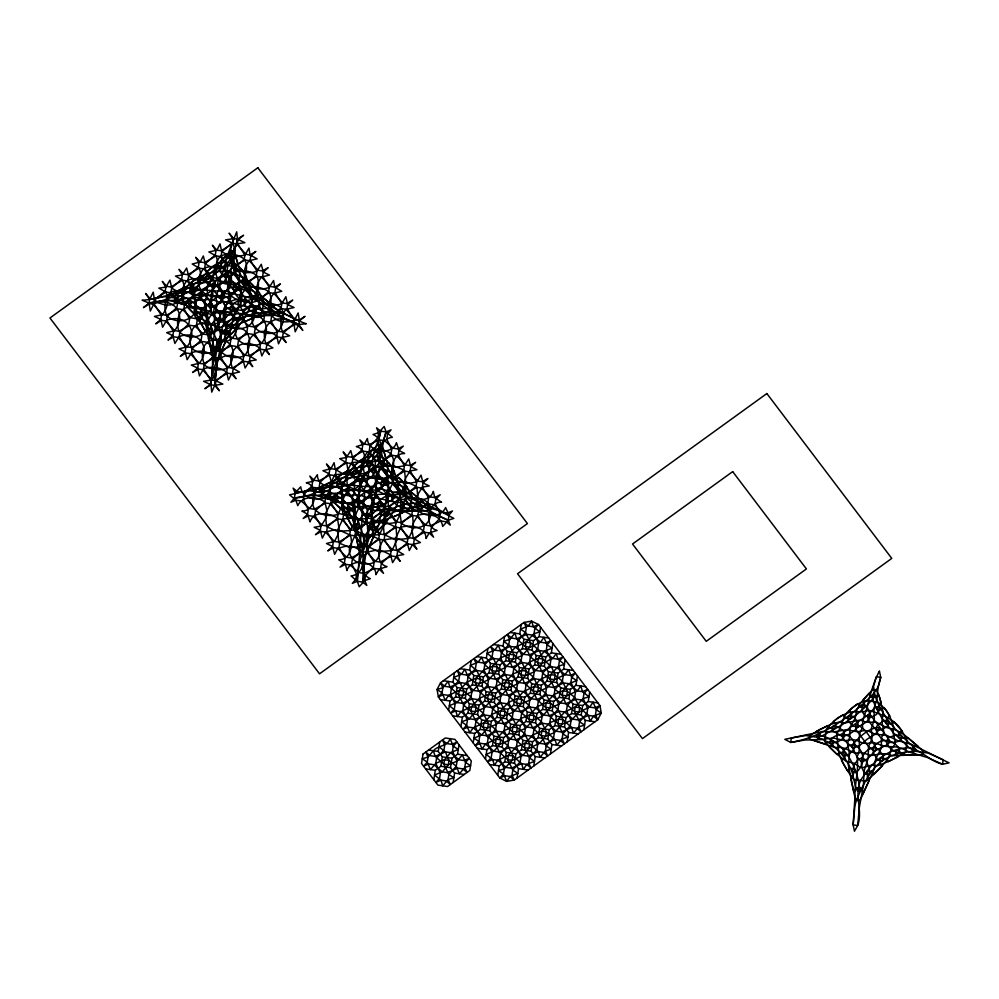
<?xml version="1.0" encoding="UTF-8"?>
<svg xmlns="http://www.w3.org/2000/svg" width="999" height="999" viewBox="0 0 999 999"><rect width="100%" height="100%" fill="white"/><g stroke="black" fill="none" stroke-linecap="round" stroke-linejoin="round"><path stroke-width="1.5" d="M211.376 380.057L212.525 365.759L212.637 344.343L215.135 330.032L214.248 316.446L217.108 304.932L216.084 297.677L216.671 293.906L219.817 287.55L220.28 277.597L224.738 268.394L225.861 259.328L236.701 231.843L237.45 239.136L235.015 248.838L233.941 260.489L230.894 269.28L231.431 279.196L228.371 288.786L229.37 295.716L228.783 299.5L225.662 306.156L225.387 318.044L221.303 330.906L220.704 345.504L216.708 366.358L214.685 385.352L211.751 392.12L211.001 384.815L212.138 370.529M231.268 256.681L231.731 253.696L236.701 243.918L244.892 242.657L237.45 239.136L233.766 238.611L229.096 233.154L233.067 239.111L232.505 242.72L221.766 251.76L221.154 255.744L227.672 266.82L226.973 271.278L218.294 279.82L217.57 284.503L222.69 294.767L221.928 299.725L214.236 308.017L213.461 312.962L218.294 323.052L217.52 328.009L209.49 336.388L208.766 341.071L214.46 351.673L213.761 356.131L204.158 364.897L203.534 368.881L211.039 380.544L210.489 384.14L204.87 388.723L211.001 384.815L214.685 385.352L219.355 390.796L215.384 384.84L215.946 381.243L226.673 372.202L227.297 368.219L220.779 357.13L221.466 352.684L230.145 344.143L230.881 339.448L225.762 329.183L226.523 324.238L234.216 315.934L234.977 310.989L230.157 300.899L230.931 295.954L238.961 287.575L239.685 282.879L233.991 272.277L234.678 267.832L244.293 259.053L244.917 255.082L237.4 243.419L237.962 239.822L243.581 235.24L237.45 239.136C235.152 256.606 218.406 265.746 206.318 276.498C188.411 287.65 170.854 301.486 149.038 303.047L143.419 307.63L149.55 303.721L153.247 304.245L162.462 314.673L166.546 315.259L177.934 308.841L182.505 309.49L191.221 317.919L196.016 318.606L206.568 313.561L211.638 314.285L220.117 321.74L225.187 322.465L235.552 317.707L240.622 318.444L249.176 326.223L253.983 326.91L264.885 321.303L269.443 321.953L278.396 331.293L282.467 331.868L294.468 324.488L298.152 325.025L302.822 330.469L298.851 324.513C284.378 317.457 268.606 313.936 254.121 307.192C242.108 307.517 231.88 300.599 219.83 302.622C214.373 299.45 208.179 298.639 202.085 300.399C196.828 300.1 191.895 297.402 186.576 298.326C174.338 301.611 161.363 299.638 149.038 303.047L142.108 300.212C159.141 299.625 174.862 291.071 191.908 292.12C202.909 287.525 214.298 292.407 225.624 290.784C236.738 296.016 249.25 295.442 259.64 302.872C276.311 306.755 290.01 318.456 306.343 323.751L298.851 324.513L283.654 317.982L272.028 309.528L268.893 308.379L256.044 308.878L243.207 313.661L228.846 324.887L222.09 333.416L216.82 343.369L214.897 350.824L216.708 366.358L214.685 385.352L222.877 384.078L215.434 380.569C208.217 360.851 226.286 348.002 243.119 360.189L245.13 367.994L249.425 361.101L256.256 359.94L249.213 355.794C242.12 336.626 260.851 324.051 276.76 336.001L278.521 343.856L281.581 337.575L289.648 335.814L282.467 331.868C279.495 323.601 280.694 316.283 285.989 309.29L294.056 307.53L287.625 304.57L285.851 296.715L281.78 303.733C262.999 310.764 248.813 293.356 261.463 277.085L269.468 275.087L263.286 272.078L261.276 264.273L256.98 271.166C246.066 275.399 230.419 270.429 231.268 256.681L221.766 251.76L220.005 243.906L216.945 250.187L208.878 251.948L216.059 255.894C223.214 275.037 204.558 287.737 188.636 275.836L186.626 268.032L182.33 274.925L175.499 276.074L182.542 280.232C189.648 300.349 170.916 312.3 154.495 300.15L153.234 292.17L149.6 299.438L149.038 303.047L150.3 311.026L153.946 303.746C173.289 296.678 187.637 313.461 174.688 330.644L166.683 332.642L172.864 335.664L174.875 343.456L179.183 336.563C197.977 329.595 212.038 347.103 199.325 363.324L191.271 365.085L197.702 368.044L199.463 375.899L203.534 368.881C211.925 365.984 219.455 367.008 226.673 372.202L228.434 380.057L231.506 373.763L239.573 372.015L232.392 368.069C225.237 348.913 243.881 336.213 259.815 348.127L261.825 355.919L264.947 349.875L272.952 347.877L265.909 343.718C258.803 323.614 277.535 311.651 293.943 323.813L295.204 331.793L298.851 324.513L299.413 320.916L305.02 316.333L298.888 320.242L295.204 319.705L285.989 309.29L281.905 308.703L270.504 315.122L265.946 314.46L257.23 306.044L252.435 305.357L241.87 310.402L236.8 309.678L228.334 302.222L223.264 301.498L212.899 306.243L207.829 305.519L199.263 297.727L194.468 297.04L183.566 302.66L179.008 301.998L170.055 292.67L165.984 292.083L153.983 299.463L150.3 298.938L145.629 293.481L149.6 299.438L163.873 296.616L174.8 297.889L177.772 297.34L190.06 291.134L213.823 274.875L227.822 262.824L231.93 256.606L230.819 248.239L233.766 238.611L225.574 239.885L233.017 243.394C240.235 263.112 222.153 275.949 205.332 263.761L203.321 255.969L200.187 262.013L192.183 264.011L199.238 268.169C206.331 287.337 187.6 299.912 171.691 287.962L169.93 280.095L165.859 287.125L158.804 288.137L165.984 292.083C168.956 300.349 167.757 307.68 162.462 314.673L154.395 316.433L160.827 319.38L162.587 327.235L166.671 320.217C185.452 313.199 199.638 330.607 186.975 346.865L178.971 348.863L185.152 351.885L187.163 359.677L191.471 352.784C211.226 345.816 224.675 363.261 211.738 380.032L203.559 381.306L211.001 384.815M433.816 779.72L435.289 770.291L440.846 766.27L450.512 767.657L454.607 773.064L464.273 774.45M467.207 755.594L457.542 754.208L451.985 758.229L442.32 756.842L438.224 751.435L439.685 742.007M448.601 710.414L450.062 700.986L455.631 696.965L465.284 698.351L469.38 703.758L479.045 705.144L484.615 701.123L494.268 702.509L498.364 707.916L508.029 709.29L513.586 705.269L523.251 706.655L527.347 712.062L537.012 713.448L542.569 709.427L552.235 710.813L556.331 716.221L565.996 717.607L571.553 713.586L581.218 714.972L585.314 720.379L594.967 721.765M597.914 702.909L588.249 701.523L582.679 705.544L573.026 704.158L568.931 698.751L559.265 697.364L553.696 701.385L544.043 699.999L539.947 694.592L530.282 693.206L524.725 697.227L515.059 695.841L510.964 690.434L501.298 689.06L495.741 693.081L486.076 691.695L481.98 686.288L472.327 684.902L466.758 688.923L457.092 687.537L452.997 682.13L454.47 672.702M440.846 766.27L442.32 756.842M455.631 696.965L457.092 687.537M450.512 767.657L451.985 758.229M460.889 726.635L462.35 717.207L467.919 713.186L477.572 714.572L481.668 719.979L491.333 721.365L496.903 717.344L506.555 718.718L510.651 724.125L520.317 725.511L525.886 721.49L535.539 722.876L539.635 728.283L549.3 729.67L554.857 725.649L564.522 727.035L568.618 732.442L578.284 733.828M465.284 698.351L466.758 688.923M585.614 686.688L575.961 685.302L570.392 689.322L560.739 687.936L556.643 682.529L546.977 681.143L541.408 685.164L531.755 683.778L527.659 678.371L517.994 676.985L512.437 681.006L502.772 679.632L498.676 674.225L489.011 672.839L483.454 676.86L473.788 675.474L469.692 670.067L471.166 660.639M453.134 782.492L454.607 773.064M457.542 754.208L459.016 744.779M467.919 713.186L469.38 703.758M472.327 684.902L473.788 675.474M473.176 742.856L474.637 733.428L480.207 729.407L489.872 730.793L493.968 736.201L503.621 737.587L509.19 733.553L518.843 734.939L522.939 740.346L532.604 741.733L538.174 737.712L547.827 739.098L551.923 744.505L561.588 745.891M477.572 714.572L479.045 705.144M481.98 686.288L483.454 676.86M573.326 670.466L563.673 669.08L558.104 673.101L548.451 671.715L544.355 666.308L534.69 664.922L529.12 668.943L519.468 667.557L515.372 662.15L505.706 660.764L500.137 664.797L490.484 663.411L486.388 658.004L487.849 648.576M480.207 729.407L481.668 719.979M484.615 701.123L486.076 691.695M489.011 672.839L490.484 663.411M485.464 759.078L486.925 749.65L492.495 745.629L502.16 747.015L506.256 752.422L515.909 753.795L521.478 749.774L531.131 751.161L535.239 756.568L544.892 757.954M489.872 730.793L491.333 721.365M494.268 702.509L495.741 693.081M498.676 674.225L500.137 664.797M561.038 654.245L551.386 652.859L545.816 656.88L536.151 655.494L532.055 650.087L522.402 648.701L516.833 652.722L507.18 651.336L503.084 645.941L504.545 636.5M492.495 745.629L493.968 736.201M496.903 717.344L498.364 707.916M501.298 689.06L502.772 679.632M505.706 660.764L507.18 651.336M497.752 775.299L499.225 765.871L504.782 761.85L514.448 763.224L518.543 768.631L528.196 770.017M502.16 747.015L503.621 737.587M506.555 718.718L508.029 709.29M510.964 690.434L512.437 681.006M515.372 662.15L516.833 652.722M548.751 638.024L539.098 636.638L533.528 640.659L523.863 639.273L519.767 633.865L521.241 624.437M504.782 761.85L506.256 752.422M509.19 733.553L510.651 724.125M513.586 705.269L515.059 695.841M517.994 676.985L519.468 667.557M522.402 648.701L523.863 639.273M514.448 763.224L515.909 753.795M518.843 734.939L520.317 725.511M523.251 706.655L524.725 697.227M527.659 678.371L529.12 668.943M532.055 650.087L533.528 640.659M517.07 778.059L518.543 768.631M521.478 749.774L522.939 740.346M525.886 721.49L527.347 712.062M530.282 693.206L531.755 683.778M534.69 664.922L536.151 655.494M539.098 636.638L540.559 627.21M531.131 751.161L532.604 741.733M535.539 722.876L537.012 713.448M539.947 694.592L541.408 685.164M544.355 666.308L545.816 656.88M533.766 765.996L535.239 756.568M538.174 737.712L539.635 728.283M542.569 709.427L544.043 699.999M546.977 681.143L548.451 671.715M551.386 652.859L552.847 643.431M547.827 739.098L549.3 729.67M552.235 710.813L553.696 701.385M556.643 682.529L558.104 673.101M550.461 753.933L551.923 744.505M554.857 725.649L556.331 716.221M559.265 697.364L560.739 687.936M563.673 669.08L565.134 659.652M564.522 727.035L565.996 717.607M568.931 698.751L570.392 689.322M567.145 741.87L568.618 732.442M571.553 713.586L573.026 704.158M575.961 685.302L577.422 675.873M581.218 714.972L582.679 705.544M583.841 729.807L585.314 720.379M588.249 701.523L589.71 692.095M212.525 365.759C215.622 355.819 219.98 345.579 214.66 335.389C211.813 328.646 209.765 321.154 204.845 315.434C198.052 305.569 187.912 295.292 175.15 295.642L174.8 297.889C199.563 304.183 209.79 327.897 214.897 350.824L217.208 351.149C223.476 340.047 228.833 328.184 239.473 320.254C249.113 313.399 260.452 312.525 271.678 311.788L284.29 313.886L299.413 320.916L298.152 312.937L294.505 320.217C275.15 327.272 260.814 310.502 273.751 293.306L281.755 291.308L274.713 287.15L273.564 280.494L269.268 287.387C250.474 294.368 236.413 276.86 249.113 260.627L257.18 258.866L250 254.932L248.988 248.064L244.917 255.082L234.328 257.118L229.62 256.268C233.778 279.058 253.197 298.564 271.678 311.788L272.028 309.528C255.619 294.668 238.886 278.022 231.93 256.606M433.391 750.749L428.059 757.03L422.265 758.79L427.272 762.087L430.457 769.605L435.789 763.311L444.53 759.752L450.561 752.634L458.279 749.487L453.259 746.191L450.087 738.673C447.577 746.753 438.124 745.042 433.391 750.749L435.164 756.393L443.843 764.11L448.863 774.475L453.871 777.771L448.076 779.532L442.744 785.826L440.971 780.169L434.553 775.012L442.27 771.865L448.301 764.747L457.043 761.188L462.375 754.894L465.546 762.412L470.566 765.709L464.76 767.469L459.44 773.75L456.256 766.245L448.988 760.389L445.379 751.885L438.961 746.728M399.887 498.139L389.498 493.743L376.061 494.63L370.816 505.457L372.215 519.305L384.802 523.913L396.066 522.627L401.436 511.775L400.524 498.976L399.887 498.139L388.911 507.242L388.349 510.839L396.066 522.627L395.479 526.423L384.765 535.464L384.178 539.26L391.208 550.649L390.559 554.832L381.343 563.511L380.631 568.056L383.516 573.376L379.145 569.118L374.5 568.456L364.036 573.351L358.678 572.577L350.162 564.972L345.517 564.298L340.047 567.145L344.43 562.862L345.13 558.316L338.961 547.44L339.61 543.244L349.8 534.34L350.399 530.544L342.907 518.893L343.494 515.097L354.47 505.981L355.032 502.385L347.315 490.609L347.902 486.813L358.616 477.759L359.203 473.963L352.172 462.587L352.822 458.391L362.038 449.725L362.749 445.179L359.865 439.86L364.235 444.105L368.881 444.78L379.345 439.885L384.702 440.659L393.206 448.264L397.864 448.926L403.334 446.091L398.951 450.374L398.251 454.907L404.42 465.796L403.771 469.98L393.581 478.896L392.882 481.393L390.921 482.879L386.263 484.99L383.604 485.152L380.944 484.59L376.536 480.457L372.365 472.127L372.802 469.78L380.057 462.3L384.478 463.086C399.463 487.712 421.203 509.34 448.214 520.254L450.287 525.112L446.141 521.753L440.784 520.979L430.332 525.874L425.674 525.212L416.783 516.071L412.637 515.484L400.824 522.564L396.94 522.002L387.649 511.351L383.966 510.826L371.703 518.631L368.019 518.106L358.666 507.192L354.982 506.668L342.857 514.248L338.973 513.698L329.832 503.608L325.686 503.021L314.398 509.253L309.752 508.591L301.236 500.974L295.879 500.212L290.884 502.26L294.355 498.201L295.167 492.969L293.094 488.124L297.24 491.483L302.597 492.245L313.049 487.362L317.707 488.024L326.598 497.152L330.744 497.752L342.557 490.671L346.441 491.233L355.731 501.885L359.415 502.41L371.678 494.605L375.362 495.129L384.715 506.043L388.399 506.568L400.524 498.976L404.408 499.537L413.549 509.627L417.694 510.214L428.983 503.971L433.628 504.645L442.145 512.25L447.502 513.024L452.485 510.964L449.026 515.022L448.214 520.254L442.682 526.436C441.183 514.86 427.21 512.275 417.844 515.297L413.698 522.277L412.162 527.572L412.225 531.705L413.386 538.336L420.417 542.519L412.425 544.542L409.29 550.561L407.255 542.769L401.099 539.747L395.629 538.211L383.316 539.885C378.084 547.639 375.075 563.436 387.038 566.645L379.145 569.118L375.899 574.687C376.211 560.864 350.661 557.342 346.928 570.541L345.517 564.298L338.736 559.727C351.061 560.027 353.109 544.243 350.437 535.177L339.173 530.119L333.479 530.057L325.474 532.08L322.34 538.099L320.304 530.307L314.148 527.285L320.954 526.111L325.287 519.243L326.598 515.297L326.748 509.815L324.9 501.973C316.708 496.378 302.647 495.104 297.764 505.656L295.879 500.212L289.573 494.842C305.756 491.146 322.215 486.501 338.898 487.112C350.187 482.779 361.65 487.837 373.176 486.251C384.553 491.471 397.003 490.659 407.854 497.952C423.976 502.097 439.16 510.589 453.808 518.381L448.214 520.254C433.516 512.549 417.195 509.128 402.16 502.447C389.985 503.084 379.57 496.066 367.37 498.089C361.85 494.892 355.594 494.118 349.438 495.779C343.981 495.404 338.911 492.519 333.379 493.369C320.579 496.403 307.13 494.418 294.355 498.201C316.658 496.028 335.04 482.642 353.571 471.266C366.308 459.977 382.692 449.812 386.064 431.918L384.165 426.473L378.633 432.642L373.039 434.515C383.703 438.998 382.542 453.047 376.685 460.964L368.631 462.799L363.012 462.687L358.978 461.413L352.822 458.391L350.786 450.611L346.453 457.48L339.66 458.653L346.678 462.837L347.852 469.468L347.752 475.024L342.507 486.038C333.491 488.486 317.295 487.2 317.395 474.737L312.675 481.381L306.268 482.779C319.892 486.176 315.759 511.775 301.86 511.063L307.555 514.198L310.052 521.878C313.698 510.014 329.47 513.161 337.512 518.119L339.173 530.119L337.575 535.464L334.44 541.47L326.436 543.506L332.592 546.528L334.64 554.32L337.762 548.301L345.766 546.278L351.386 546.391L355.419 547.664L362.562 551.673C365.771 561.076 362.475 574.687 351.024 575.948L357.317 581.306L359.215 586.75L364.747 580.581L370.342 578.708C359.677 574.238 360.839 560.177 366.695 552.272L374.75 550.424L378.983 550.349L384.403 551.81L390.559 554.832L392.595 562.624L396.928 555.744L403.721 554.582L396.703 550.399L395.529 543.768L395.629 538.211L400.874 527.197C409.89 524.737 426.086 526.036 425.986 538.498L429.233 532.929L437.112 530.457C423.489 527.06 427.622 501.461 441.521 502.172L434.727 497.589L433.329 491.358C429.682 503.221 413.911 500.074 405.869 495.117L404.195 483.116L405.806 477.772L410.139 470.891L416.933 469.73L410.789 466.708L408.741 458.916L404.42 465.796L397.614 466.958L393.369 467.045L387.962 465.571L380.819 461.563C377.597 452.16 380.906 438.549 392.357 437.287L386.064 431.918L380.694 431.156L376.561 427.797L378.633 432.642L377.822 437.874L369.98 446.216L369.268 450.761L375.612 461.738L374.975 465.784L364.598 474.737L363.998 478.533L371.728 490.322L371.166 493.918L359.927 503.096L359.365 506.693L367.32 518.606L366.758 522.202L355.781 531.306L355.194 535.102L362.4 546.59L361.763 550.636L352.36 559.353L351.648 563.898L356.618 574.075L355.806 579.308L352.335 583.366L357.317 581.306L362.687 582.08L366.82 585.439L364.747 580.581L365.559 575.349L373.401 567.02L374.113 562.474L367.769 551.498L368.394 547.452L378.783 538.486L379.383 534.69L371.653 522.914L372.215 519.305L383.454 510.139L384.016 506.543L376.061 494.63L376.623 491.021L387.6 481.918L388.186 478.121L380.981 466.645L381.606 462.599L391.021 453.871L391.733 449.338L386.763 439.16L387.575 433.928L391.046 429.87L386.064 431.918C382.068 442.332 382.692 453.646 378.559 463.898C381.805 473.451 373.551 481.668 376.923 491.158C371.428 502.472 374.45 515.184 368.793 526.573C368.656 545.242 363.074 563.324 362.687 582.08C367.407 567.807 359.927 552.959 364.185 539.235C367.907 530.981 373.476 523.888 379.632 517.345C390.896 508.154 405.906 500.287 420.641 504.595L420.292 506.868C405.207 507.492 388.286 510.701 379.058 524.263C365.884 539.959 357.455 560.377 357.317 581.306C359.066 561.176 360.577 540.946 361.975 521.053C361.039 510.239 365.734 500.212 364.223 489.373C369.605 479.607 366.995 469.205 373.151 459.328C372.852 449.4 379.62 440.996 380.694 431.156L378.184 441.383L379.608 450.424L378.908 452.622L371.466 461.063L364.373 467.295L349.85 478.022L336.988 485.989L324.225 492.145L321.166 492.669L309.827 490.796L295.167 492.969L300.699 486.8C302.185 498.376 316.171 500.961 325.537 497.927L329.682 490.959L331.218 485.664L331.156 481.53L329.108 473.738L322.964 470.716L330.956 468.681L334.091 462.674L335.252 469.305L342.282 473.489L347.752 475.024L360.065 473.339C365.297 465.584 368.306 449.8 356.343 446.578L364.235 444.105L367.47 438.536C367.17 452.372 392.719 455.894 396.453 442.694L398.951 450.374L404.645 453.509C392.32 453.209 390.272 468.981 392.944 478.059L395.504 479.77L399.138 477.859L406.855 486.863L410.564 493.194L412.125 496.153L410.264 508.129C396.353 517.494 380.444 521.74 364.498 522.689C359.053 516.758 350.462 517.932 344.88 512.225C339.298 507.392 333.566 502.559 329.233 496.515L322.952 494.18L321.166 492.669L321.528 490.384C347.689 493.169 363.436 523.064 364.535 547.152L362.2 546.828C357.08 527.622 350.174 503.608 329.233 496.515L331.094 484.54C341.208 469.855 357.142 466.883 373.414 465.384C385.889 469.705 399.525 474.6 406.855 486.863L403.421 488.523L403.559 493.081C413.424 510.739 434.016 505.369 449.026 515.022L445.616 507.579C440.734 518.131 426.673 516.858 418.481 511.251L416.633 503.421L416.571 499.288L418.094 493.993L422.427 487.112L429.233 485.951L423.077 482.929L421.029 475.137L416.708 482.005L409.902 483.179L404.195 483.116L390.959 478.434C384.378 470.467 377.098 460.751 377.272 450.087L379.608 450.424L381.056 452.185L384.478 463.086C383.104 468.993 376.074 475.312 370.167 470.929L366.883 464.772L366.92 460.576L371.466 461.063L375.274 470.142C373.214 479.832 357.729 487.062 352.535 475.611L353.571 471.266L358.229 471.491L362.512 477.172L362.437 481.943C356.618 490.796 344.867 494.155 336.988 485.989L336.85 483.566L337.987 481.481L342.694 482.242L348.576 486.538L349.288 488.811C348.763 495.492 340.996 498.026 335.314 498.626L334.827 496.553L335.676 494.38L346.591 488.736L349.288 488.811L354.358 492.195L359.628 499.999C370.092 506.73 369.93 519.917 361.064 527.884L358.629 527.959L356.618 526.735L358.067 521.353L363.386 514.547L365.909 513.611L368.356 513.961L370.592 515.584L374.063 523.638L374.175 529.245L371.928 529.87L369.655 529.108C362.362 518.444 366.034 506.768 378.134 502.647C385.102 492.232 398.014 494.093 404.133 504.195L404.258 506.505L403.109 508.341C397.677 506.218 390.347 501.66 391.808 494.905L393.281 492.944L400.674 490.559L405.769 491.208L406.281 493.518L405.444 495.804C395.217 501.023 384.103 495.417 380.944 484.59L382.53 480.044L388.698 475.861L391.133 475.861L393.269 476.96L392.982 482.692L400.474 494.343C396.216 511.263 384.99 525.911 370.666 536.75L358.391 535.002C347.04 521.84 341.408 505.194 341.346 488.561C348.276 474.662 353.609 460.364 370.704 455.919L382.979 457.667C396.553 467.008 397.465 482.592 400.062 496.965M510.114 632.479L519.767 633.865M493.419 644.555L503.084 645.941M476.723 656.618L486.388 658.004M460.027 668.681L469.692 670.067M443.344 680.744L452.997 682.13M440.409 699.6L450.062 700.986M452.697 715.821L462.35 717.207M464.985 732.042L474.637 733.428M477.272 748.263L486.925 749.65M428.559 750.049L438.224 751.435M489.56 764.485L499.225 765.871M425.624 768.905L435.289 770.291M224.388 331.243L225.836 341.146L218.331 357.992L216.508 360.527L213.798 360.127L207.317 333.853L205.994 324.975L206.855 313.961L204.633 302.947L207.43 293.281L207.055 287.312L212.412 278.184L214.585 269.78L218.182 264.011L230.744 251.286L233.466 251.711L234.628 253.346L238.861 266.983L239.947 273.426L238.848 281.98L240.996 292.183L238.124 301.248L238.561 307.817L233.279 317.757L231.356 328.609L220.205 353.546L219.231 348.801L215.409 347.028L213.386 347.964L211.476 352.297L208.479 338.661L212.038 329.47L207.804 327.897L205.07 330.769L211.164 339.198L223.152 340.921C236.751 330.894 246.79 317.083 252.11 301.76C249.725 287.974 248.227 272.302 235.202 263.536L223.214 261.813C208.991 265.584 200.637 278.197 195.792 290.921C191.034 296.878 198.114 303.521 195.592 310.227C197.677 317.57 201.348 324.163 205.07 330.769L199.413 320.542L202.397 317.57L202.585 312.749L198.202 312.038L194.768 314.398L182.63 301.536L184.453 289.835C194.443 275.274 212.375 270.779 228.858 271.066C243.631 276.686 257.655 285.502 263.736 301.198L261.913 312.899C255.457 317.045 248.376 320.03 241.383 323.102C234.528 326.81 226.798 323.414 220.067 327.522C208.579 322.777 196.341 317.869 188.037 307.642L190.697 305.319L190.509 301.061L182.23 304.033L169.505 300.412L167.657 299.238L168.094 296.603L188.886 285.19L196.628 282.767L202.56 283.017L217.382 279.857L223.364 281.768L233.391 282.155L246.99 289.398L253.172 290.871L260.439 295.454L277.622 310.09L279.595 312.575L279.171 315.234L249.325 315.634L243.207 313.661L239.173 313.499L228.247 315.272L222.203 312.762L212.225 312.974L202.522 308.241L198.789 307.292L192.77 307.517L172.727 301.161L176.561 299.338L177.772 297.34L177.447 293.644L174.063 292.645L184.877 287.088L192.382 289.011L193.893 284.765L191.346 282.43L200.749 275.961L203.409 278.559L207.929 278.371L209.103 274.45L207.055 271.391L214.523 265.21L217.133 267.969L221.628 267.869L220.504 261.326L226.686 254.595L227.485 257.467L229.208 258.391L233.316 258.316L235.414 255.856L237.874 263.823L233.978 269.643L238.187 270.991L240.984 268.806L243.294 271.79L246.453 277.048L243.406 279.37L243.144 283.429L247.59 284.89L251.099 283.179L258.616 292.07L255.294 293.569L255.507 298.064L264.111 298.439L274.163 306.993L270.155 306.93L268.893 308.379L269.268 312.637L272.839 315.509L261.463 315.397L253.634 310.115L252.098 314.136L254.72 317.145L245.117 321.628L242.382 318.381L237.799 317.794L236.701 322.49L238.811 326.186L230.769 334.453L228.858 330.931L224.388 331.243M854.932 797.364L853.134 824.887L854.457 831.243L857.666 825.536L859.477 806.58L863.423 785.726L864.048 771.078L868.206 758.216L868.493 746.453L871.652 739.822L872.252 736.013L871.203 729.095L874.35 719.28L873.888 708.653L876.985 699.15L878.109 687.112L880.743 677.334L879.407 670.966C874.587 680.381 871.315 690.908 868.493 700.973C867.582 710.301 861.45 718.144 862.649 727.934C855.531 736.463 862.724 747.502 856.98 756.63C859.128 770.454 854.495 783.566 854.932 797.364L856.318 800.349L854.894 805.931L853.134 824.887L857.666 825.536C863.723 809.265 851.722 790.808 863.336 776.423C868.518 768.306 874.987 760.876 883.403 755.806C890.883 750.611 900.049 748.189 909.065 747.664C921.278 749.799 929.907 761.388 942.519 764.21L949.05 762.874L911.013 744.08L898.263 740.833L886.475 735.252L875.099 734.265L868.456 731.068L864.572 730.494L857.329 731.755L846.578 729.695L834.302 731.842L822.314 731.505L784.827 739.335L790.659 742.432L804.919 740.009L821.041 739.622L833.328 737.999L844.842 740.646L852.06 739.672L856.031 740.109L862.624 742.994L866.508 743.531L873.8 742.607L884.714 746.303L897.289 747.04L902.047 748.438L909.739 752.235L927.347 757.504L942.519 764.21L943.206 759.777L928.046 753.021L915.296 751.236L909.065 747.664L892.981 732.329L881.817 718.044L875.436 706.942L872.115 697.04L872.539 694.792L878.109 687.112L880.743 677.334L876.21 676.673L873.526 686.463L874.862 695.117L874.162 697.314L866.72 705.794L856.505 714.697L841.533 725.187L822.939 735.439L816.645 737.2L805.619 735.539L791.345 738.011L790.659 742.432C822.514 737.212 850.236 717.032 872.539 694.792L874.862 695.117C881.892 716.982 898.788 733.915 915.646 748.963L915.296 751.236C902.659 752.022 889.859 754.208 879.757 762.886C868.268 772.839 862.362 786.825 856.318 800.349L859.14 800.748L861.063 798.238L874.337 768.905L874.862 761.987L876.173 757.954L881.393 748.026L881.418 737.986L883.878 732.267L881.93 721.74L883.153 712.424L879.682 697.664L876.435 689.997L873.613 689.61L871.553 690.858L860.788 702.709L857.142 708.928L855.144 718.244L849.874 727.534L849.799 737.125L847.414 743.244L849.487 754.17L848.338 765.209L854.932 797.364M194.53 308.341C189.985 327.672 224.713 331.168 224.8 311.563C229.258 292.307 194.38 288.299 194.53 308.341C205.27 311.288 214.048 301.286 212.675 291.046C212.462 279.008 196.94 276.973 187.987 279.995L186.813 280.844C179.221 289.685 179.907 307.779 194.53 308.341M195.979 303.109C198.813 319.58 178.459 325.911 167.283 316.246L166.546 315.259C163.561 306.98 164.76 299.663 170.055 292.67L171.079 291.933C180.182 288.848 195.679 290.971 195.979 303.109M219.106 340.784C215.597 355.107 233.142 360.352 243.768 356.019L244.942 355.182C252.36 346.316 251.561 328.371 237.125 327.759C228.346 325.524 219.68 331.705 219.106 340.784C238.474 347.19 244.955 312.625 224.8 311.563C205.782 305.507 198.851 339.785 219.106 340.784M220.554 335.552C223.164 352.947 203.846 358.004 192.12 348.626L191.246 347.477C188.012 338.474 190.797 323.351 202.697 323.351C210.464 322.702 220.217 326.598 220.554 335.552M227.909 284.216C225.649 294.83 236.251 301.81 245.742 300.612C257.655 300.612 260.439 285.489 257.193 276.473L256.331 275.337C246.828 267.62 228.109 268.968 227.909 284.216C242.233 288.299 249.875 271.541 245.042 260.04L244.293 259.053C237.075 253.871 229.545 252.834 221.154 255.744L220.13 256.468C212.625 265.447 213.524 283.279 227.909 284.216M229.358 278.983C229.77 310.889 183.167 294.867 203.509 268.781L204.683 267.932C213.561 264.747 229.658 266.745 229.358 278.983M252.497 316.646C249.4 330.856 266.646 336.238 277.372 332.018L278.396 331.293C283.679 324.3 284.877 316.97 281.905 308.703L281.156 307.717C271.566 300.1 253.009 301.623 252.497 316.646C266.908 321.104 274.45 304.133 269.48 292.695L268.619 291.558C260.801 286.064 245.454 283.828 241.646 295.204C237.575 303.971 241.795 315.859 252.497 316.646M253.946 311.413C258.491 331.156 225.774 335.701 223.489 316.695C219.131 297.19 252.198 292.307 253.946 311.413M862.162 706.992C860.701 720.541 878.471 719.655 879.782 707.579L877.796 706.643L875.436 706.942L868.069 715.009L867.656 717.432L869.767 722.614L876.073 729.707C879.532 740.521 890.471 745.878 900.636 740.222L901.498 737.949L901.023 735.626L895.903 735.014L888.348 737.699L886.375 742.12C887.924 747.639 893.218 751.023 898.326 752.884L899.45 751.023L899.287 748.775C893.056 738.898 880.131 737.137 873.288 747.489C861.2 750.936 858.141 763.773 864.909 773.601L867.157 774.362L869.417 773.775L869.33 768.194L865.833 760.214L863.611 758.591L861.175 758.241L858.665 759.178L854.857 763.511L851.872 771.278L855.931 788.174L857.492 791.058L859.814 791.383C858.665 767.419 842.794 737.999 816.995 734.927L816.645 737.2C833.129 742.195 845.204 755.419 851.872 771.278L853.908 772.477L856.318 772.377C865.084 764.572 865.421 751.585 855.082 744.904C851.797 733.291 839.347 731.293 831.018 739.085L830.132 741.171L830.594 743.256C835.851 742.794 841.645 740.983 844.555 736.226L844.093 731.493L838.049 726.935L833.266 726.123L832.155 728.209L832.342 730.631L841.807 736.163L847.464 735.177L853.358 731.505L857.879 727.185L866.195 722.152L870.054 717.757L870.566 715.346L866.72 705.794L864.472 704.869L862.199 705.219L862.162 706.992L864.335 707.18L864.322 703.096L863.124 699.874L869.417 692.944L870.329 696.066L872.115 697.04L876.323 696.877L878.546 694.193L881.081 702.334L877.072 708.878L881.28 709.964L884.115 707.479L889.672 715.933L893.593 726.648L892.981 732.329L895.191 741.57L894.729 744.58L891.17 749.075L888.86 757.592L881.905 766.233L870.903 777.097L865.908 781.143L853.67 779.407C847.564 771.565 842.232 762.899 838.86 753.533C838.161 746.84 837.349 740.034 836.775 733.353C842.719 726.373 841.82 716.295 849.462 710.277C854.02 705.781 859.877 702.609 865.996 700.586L878.258 702.26L886.475 710.576L889.672 715.933L886.55 718.618L886.275 722.926L890.783 724.213L894.43 722.202L902.109 731.256L907.267 740.559L905.394 752.597L888.361 761.55L877.559 765.746L871.765 765.072L862.799 767.669L859.764 767.232L854.857 763.511L846.078 761.263L836.85 754.22L827.622 745.067L824.6 741.096L826.46 729.145C831.855 722.289 838.548 716.483 846.802 713.398C853.87 709.977 861.575 713.511 868.705 710.252C881.268 714.235 894.917 718.88 902.109 731.256L898.688 732.954L898.763 737.524L903.845 738.224L907.791 737.612L921.34 749.312L923.301 751.885L922.876 754.645L892.619 755.706L886.175 753.833L882.08 753.708L871.078 755.494L861.413 752.434L854.982 753.196L845.191 748.476L841.333 747.439L834.889 747.502L811.238 739.76L809.39 738.448L809.827 735.701L819.292 729.769L830.868 724.312L838.86 722.127L845.204 722.889L860.176 720.104L866.195 722.152L876.298 722.252L886.225 727.459L896.578 730.157L904.033 734.64L917.919 746.191L913.76 746.303L912.137 749.862L912.836 752.172L916.533 755.119L905.057 755.194L896.802 750.024L895.404 754.033L898.101 756.867L888.361 761.55L885.476 758.753L880.619 757.916L879.757 762.886L881.905 766.233L873.626 774.575L871.727 771.153L867.232 771.39L867.419 777.085L868.718 781.468L862.974 793.843L861.9 789.023L860.064 787.537L855.931 788.174L853.87 792.557L850.786 778.908L853.071 775.037L854.57 769.58L850.261 768.094L847.477 770.841L841.608 760.489L844.792 757.904L845.341 752.896L840.584 752.359L836.85 754.22L829.445 747.09L832.841 745.142L832.816 740.946L824.013 743.656L814.422 740.559L818.431 738.736L819.992 734.715L819.342 732.904L815.821 731.668L826.76 726.148L830.069 727.846L834.752 728.546L836.126 724.2L833.441 721.59L837.549 718.119L843.006 714.947L845.916 718.256L850.736 718.543L851.648 714.123L849.462 710.277L857.117 704.02L857.941 703.883L859.814 707.092L862.162 706.992M371.978 526.885L373.451 537.037L365.846 554.183L363.873 556.718L360.964 556.306L359.54 553.271L353.147 520.554L354.17 509.428L352.035 498.389L354.358 492.195L354.483 482.554L359.802 473.314L361.9 464.273L365.547 458.141L371.203 451.198L378.346 444.68L381.256 445.104L382.555 446.853L386.75 461.176L387.812 467.982L386.588 477.11L388.661 487.475L386.288 493.156L386.201 503.259L380.956 513.261L379.058 524.263L367.744 549.662L366.645 544.78L364.797 543.219L360.639 543.918L358.529 548.351L355.557 534.477L359.303 525.074L355.02 523.513L352.197 526.373L346.466 515.934L349.563 512.974L349.812 508.166L345.317 507.38L341.72 509.677L334.19 502.597L337.587 500.487L337.475 496.253L328.733 499.088L315.584 495.254L313.711 493.918L314.148 491.083L316.546 489.11L335.602 479.782L343.606 477.485L349.85 478.022L364.835 475.099L370.904 477.097L381.044 477.397L390.921 482.879L401.286 485.764L408.791 490.272L426.511 504.87L428.509 507.48L428.072 510.314L425.549 511.013L397.352 511.051L390.971 509.165L386.875 508.991L375.861 510.764L366.133 507.717L359.652 508.429L349.85 503.708L345.991 502.697L339.672 502.772L318.906 496.053L322.952 494.18L324.638 490.222L323.863 488.311L320.304 487.05L331.456 481.618L339.398 483.878L340.834 479.545L338.174 477.023L347.814 470.492L350.612 473.326L355.244 473.314L356.381 469.168L354.258 465.846L361.813 459.49L362.637 459.34L364.535 462.425L369.056 462.45L367.882 455.294L374.126 448.151L375.05 451.323L376.86 452.472L381.056 452.185L383.341 449.475L385.776 457.854L381.73 464.26L385.989 465.497L388.848 463.099L391.221 466.246L394.405 471.59L391.271 474.175L390.959 478.434L394.83 484.465L403.559 493.081L412.587 493.244L422.964 501.773L418.743 501.923L417.02 505.469L417.832 507.792L421.566 510.764L409.877 510.714L401.648 505.457L400.162 509.465L402.872 512.45L393.044 517.032L390.209 513.811L385.527 513.286L384.44 517.981L386.601 521.69L378.409 530.132L376.473 526.585L371.978 526.885M219.48 266.209L219.48 270.055L222.64 275.849C228.284 280.02 235.14 274.313 236.688 268.681L232.305 267.794L225.25 274.787C212.874 282.567 201.935 292.52 188.799 299.238L187.987 301.448L188.499 303.496C194.018 302.647 201.448 300.025 201.935 293.544L201.249 291.308L197.627 288.399L193.107 286.825L191.121 286.701L189.96 288.748L190.06 291.134C197.977 299.001 209.128 295.055 214.985 286.701L215.072 281.993L210.889 276.561L208.441 275.886L206.318 276.498L205.232 280.657C210.539 291.82 225.362 284.403 227.697 275.137L224.001 266.596L219.48 266.209M208.267 319.33C211.014 335.751 190.996 341.97 179.832 332.405L178.958 331.256C175.549 322.315 178.322 306.643 190.409 307.13C198.189 306.293 207.917 310.464 208.267 319.33M211.313 296.204C206.993 315.447 241.358 319.168 241.533 299.463C246.403 280.12 211.026 276.224 211.313 296.204M235.901 328.646C232.492 342.807 249.875 348.114 260.464 343.956L261.638 343.107C269.231 334.265 268.531 316.171 253.921 315.622C245.192 313.536 236.363 319.48 235.901 328.646M313.162 498.713C309.378 513.374 327.397 517.932 338.112 514.323L343.743 501.71L341.92 489.835C332.217 482.892 313.349 483.191 313.162 498.713M430.382 510.214C432.729 528.046 413.586 532.03 401.461 523.401L399.637 511.513L405.269 498.913C414.285 496.453 430.494 497.752 430.382 510.214M240.509 315.647L239.473 320.254L234.84 319.742L230.519 312.737L230.519 307.217C237.375 296.865 250.125 298.851 256.044 308.878L256.144 311.213L254.957 313.037C249.75 310.714 242.645 306.193 244.081 299.588L245.529 297.665L250.237 295.941L255.369 295.754L257.567 296.228L258.117 298.526L257.305 300.774C247.115 305.694 236.663 299.775 233.291 289.385L228.933 285.09L225.574 279.62L225.25 274.787L227.697 275.137C234.066 283.504 240.597 291.795 246.778 300.337L246.416 302.722L244.443 304.633L232.68 310.314L225.387 318.044L220.479 321.466L213.798 332.217L211.376 332.317L209.39 331.056L212.25 323.401L215.921 319.056L218.419 318.144L223.064 320.08L226.436 328.047L226.598 333.529L224.375 334.178L222.09 333.416C215.484 323.564 218.431 310.701 230.519 307.217L235.589 309.078L240.509 315.647M209.578 304.27L209.378 306.968L214.248 316.446L218.044 321.116L220.479 321.466C221.616 314.922 217.058 308.566 212.225 304.62L206.893 296.765L201.935 293.544L199.325 293.531L198.951 295.916L200.175 298.276L209.378 306.968C215.584 308.254 220.467 302.397 223.851 298.002L224.251 295.429C222.452 290.484 218.993 283.941 212.887 284.191C211.126 290.01 217.033 294.605 221.166 297.652C226.86 298.526 232.904 294.518 235.939 289.91L236.189 287.6L233.654 286.875L230.881 287.387L223.314 292.657L221.566 294.98L221.166 297.652C223.152 302.884 226.311 309.877 232.68 310.314C234.116 303.721 227.909 296.116 221.566 294.98L216.084 297.677L211.001 301.76L209.578 304.27L206.993 304.957L200.687 309.927L200.387 314.648L204.845 315.434L210.739 309.89L212.225 304.62L209.578 304.27M388.249 511.138L387.237 515.709L382.555 515.247L378.134 508.191L378.134 502.647L383.229 504.52L388.249 511.138M356.993 499.65L356.743 502.36L361.675 511.938L365.509 516.62L367.982 516.97L372.964 513.548L380.294 505.744L392.182 499.975L394.193 498.014L394.58 495.616C388.249 487.037 381.655 478.646 375.274 470.142L372.802 469.78L370.167 470.929L360.327 479.37L348.576 486.538L346.591 488.736L346.203 491.146L347.477 493.568L356.743 502.36C362.999 503.746 368.044 497.914 371.391 493.394L371.803 490.759L370.866 488.049L365.372 480.806L360.327 479.37L359.777 481.73C361.251 495.866 381.581 496.078 383.878 482.742L381.293 482.092L375.949 484.178L370.866 488.049L369.093 490.359L368.681 493.007C370.641 498.289 373.876 505.332 380.294 505.744C382.068 499.525 376.123 494.293 371.803 490.759L369.093 490.359L366.233 491.396L358.454 497.177L356.993 499.65L354.383 500.374L349.85 503.708L347.902 505.344L347.54 510.014L352.085 510.876L358.117 505.332L359.628 499.999L356.993 499.65M842.969 752.597L842.731 755.094L847.489 755.594L853.508 750.149L855.082 744.904L849.799 745.242L843.318 750.112L842.969 752.597M852.497 744.592L852.172 747.277L856.98 756.63L860.776 761.238L863.236 761.588L868.206 758.216L875.474 750.586L887.237 744.73L889.172 742.844L889.547 740.409C883.491 731.842 876.985 723.601 870.566 715.346L868.069 715.009C859.252 720.878 850.486 727.122 842.194 733.741L841.807 736.163L844.842 740.646L852.172 747.277L854.757 747.589L859.914 745.229L867.307 739.073L875.099 734.265L878.695 730.244L879.058 727.784C868.643 727.422 859.19 737.424 852.497 744.592M883.403 755.806L882.579 760.763L877.734 759.902L873.326 752.959L873.288 747.489L878.396 749.3L883.403 755.806M233.654 286.875L233.291 289.385L238.586 289.772L245.055 286.363L245.404 282.105L243.394 280.906L240.884 280.869L234.84 284.827L233.654 286.875M876.423 727.247L876.073 729.707L881.455 729.907L888.198 725.886L888.548 721.403L884.04 720.379L877.721 724.987L876.423 727.247M154.495 300.15L153.946 303.746L161.451 315.409L160.827 319.38L155.707 323.851L161.576 320.367L165.659 320.954L174.688 330.644L178.958 331.256L190.06 325.324L194.867 326.011L203.509 334.141L208.304 334.827L218.856 329.782L223.926 330.507L232.492 338.286L237.287 338.973L248.027 333.641L252.834 334.328L261.638 343.107L265.909 343.718L277.51 336.988L281.581 337.575L286.126 342.545L282.592 336.838L283.216 332.854L293.943 323.813L294.505 320.217L287 308.554L287.625 304.57L292.732 300.112L286.875 303.584L282.792 303.009L273.751 293.306L269.48 292.695L258.391 298.626L253.584 297.939L244.942 289.822L240.135 289.136L229.583 294.181L224.513 293.456L215.959 285.664L211.164 284.977L200.424 290.322L195.617 289.635L186.813 280.844L182.542 280.232L170.941 286.975L166.87 286.388L162.313 281.418L165.859 287.125L165.235 291.096L154.495 300.15M167.283 316.246L166.671 320.217L173.514 331.493L172.864 335.664L168.007 340.06L173.739 336.8L178.009 337.412L186.975 346.865L191.246 347.477L202.347 341.546L207.155 342.232L215.871 350.661L220.429 351.311L231.331 345.704L236.139 346.391L244.942 355.182L249.213 355.794L260.677 349.263L264.947 349.875L269.443 354.608L266.121 349.038L266.77 344.867L276.76 336.001L277.372 332.018L270.854 320.941L271.553 316.483L281.156 307.717L281.78 303.733L274.925 292.457L275.574 288.299L280.444 283.891L274.713 287.15L270.442 286.538L261.463 277.085L257.193 276.473L246.104 282.405L241.296 281.718L232.58 273.301L228.022 272.64L217.12 278.259L212.312 277.572L203.509 268.781L199.238 268.169L187.775 274.688L183.504 274.076L179.008 269.355L182.33 274.925L181.681 279.096L171.691 287.962L171.079 291.933L177.597 303.022L176.898 307.467L167.283 316.246M179.832 332.405L179.183 336.563L185.802 347.714L185.152 351.885L180.295 356.281L186.026 353.022L190.297 353.634L199.325 363.324L203.409 363.911L214.81 357.505L219.368 358.154L228.309 367.482L232.392 368.069L243.981 361.338L248.252 361.95L252.747 366.67L249.425 361.101L250.075 356.93L259.815 348.127L260.464 343.956L254.433 333.167L255.17 328.471L263.848 319.93L264.535 315.484L258.841 304.882L259.565 300.187L268.619 291.558L269.268 287.387L262.637 276.248L263.286 272.078L268.157 267.67L262.425 270.929L258.154 270.317L249.113 260.627L245.042 260.04L233.641 266.458L229.083 265.809L220.13 256.468L216.059 255.894L204.458 262.625L200.187 262.013L195.704 257.292L199.013 262.862L198.364 267.033L188.636 275.836L187.987 279.995L194.018 290.796L193.282 295.479L184.603 304.021L183.916 308.479L189.61 319.081L188.873 323.763L179.832 332.405M192.12 348.626L191.471 352.784L198.314 364.061L197.702 368.044L192.582 372.502L198.439 369.031L202.522 369.618L211.738 380.032L215.434 380.569L227.422 373.189L231.506 373.763L236.051 378.733L232.517 373.039L233.142 369.056L243.119 360.189L243.768 356.019L237.75 345.229L238.474 340.547L246.84 332.08L247.577 327.385L242.445 317.12L243.219 312.175L251.248 303.796L251.973 299.101L246.553 288.661L247.277 283.966L256.331 275.337L256.98 271.166L250.137 259.89L250.749 255.919L255.869 251.448L250 254.932L245.929 254.345L236.701 243.918L233.017 243.394L221.029 250.774L216.945 250.187L212.4 245.217L215.934 250.924L215.309 254.907L205.332 263.761L204.683 267.932L210.702 278.733L209.977 283.416L201.611 291.883L200.874 296.566L205.994 306.843L205.232 311.788L197.203 320.167L196.478 324.85L201.898 335.302L201.161 339.985L192.12 348.626M202.385 351.348L202.397 357.043L204.158 364.897C211.376 370.092 218.906 371.116 227.297 368.219L228.309 367.482C234.178 359.827 236.189 344.468 224.65 340.959C215.747 337.075 203.808 340.509 202.385 351.348M304.121 494.255L303.296 499.488L308.266 509.665L307.555 514.198L303.184 518.481L308.654 515.646L313.299 516.308L322.153 525.249L326.448 525.874L338.149 518.956L342.045 519.517L351.261 529.92L355.144 530.469L367.27 522.889L370.954 523.414L380.244 534.065L384.128 534.627L396.116 527.26L400 527.822L409.091 537.712L413.386 538.336L424.575 532.255L429.233 532.929L433.591 537.175L430.706 531.855L431.418 527.31L439.26 518.981L440.084 513.748L435.114 503.571L435.826 499.025L440.197 494.755L434.727 497.589L430.082 496.928L421.228 487.974L416.933 487.362L405.232 494.28L401.336 493.718L392.12 483.316L388.236 482.754L376.111 490.347L372.415 489.822L363.137 479.158L359.253 478.608L347.265 485.964L343.369 485.414L334.29 475.512L329.995 474.9L318.806 480.969L314.148 480.307L309.79 476.048L312.675 481.381L311.963 485.914L304.121 494.255M315.497 510.701L314.785 515.234L320.954 526.111L320.304 530.307L315.472 534.702L321.178 531.468L325.474 532.08L334.44 541.47L338.736 542.095L350.437 535.177L354.333 535.726L363.474 545.816L367.607 546.416L379.42 539.335L383.316 539.885L392.407 549.787L396.703 550.399L408.129 543.931L412.425 544.542L416.908 549.238L413.611 543.681L414.273 539.497L423.489 530.819L424.188 526.286L417.844 515.297L418.481 511.251L427.884 502.534L428.596 497.989L422.427 487.112L423.077 482.929L427.909 478.533L422.202 481.768L417.907 481.143L408.941 471.753L404.645 471.141L392.944 478.059L389.048 477.497L379.907 467.42L375.774 466.82L363.961 473.901L360.065 473.339L350.974 463.449L346.678 462.837L335.252 469.305L330.956 468.681L326.473 463.986L329.77 469.542L329.108 473.738L319.892 482.417L319.193 486.95L325.537 497.927L324.9 501.973L315.497 510.701M325.424 513.748L326.448 525.874L327.322 527.035L337.425 531.381L350.399 530.544L355.819 519.767L354.982 506.668L343.743 501.71L330.906 502.834L325.424 513.748M329.832 485.464L330.744 497.752L341.67 503.209L355.032 502.385L360.227 491.483L359.253 478.608L347.989 473.538L335.477 474.65L334.29 475.512L329.832 485.464M331.531 498.788L330.906 502.834L338.112 514.323L337.512 518.119L327.322 527.035L326.673 531.218L333.241 542.332L332.592 546.528L327.759 550.924L333.466 547.689L337.762 548.301L346.616 557.255L351.261 557.917L362.562 551.673L366.695 552.272L375.599 561.401L380.244 562.075L391.433 555.993L395.729 556.618L400.212 561.313L396.928 555.744L397.577 551.56L407.255 542.769L407.904 538.586L400.874 527.197L401.461 523.401L411.85 514.435L412.475 510.402L405.269 498.913L405.869 495.117L416.059 486.201L416.708 482.005L410.139 470.891L410.789 466.708L415.621 462.312L409.915 465.546L405.619 464.922L396.765 455.981L392.12 455.319L380.819 461.563L376.685 460.964L367.782 451.823L363.137 451.161L351.948 457.23L347.652 456.618L343.169 451.923L346.453 457.48L345.804 461.675L336.126 470.454L335.477 474.65L342.507 486.038L341.92 489.835L331.531 498.788M337.662 529.895L338.736 542.095L339.61 543.244L349.8 547.539L362.4 546.59L368.044 535.901L367.27 522.889L356.106 517.882L342.907 518.893L337.662 529.895M341.945 501.461L342.857 514.248L353.883 519.48L367.32 518.606L372.565 507.779L371.678 494.605L360.514 489.597L347.315 490.609L341.945 501.461M346.466 473.326L347.265 485.964L358.291 491.196L371.728 490.322L376.86 479.333L375.774 466.82L364.598 461.538L352.172 462.587L350.974 463.449L346.466 473.326M354.183 517.594L355.144 530.469L366.246 535.651L379.383 534.69L384.802 523.913L383.966 510.826L372.877 505.756L359.365 506.693L354.183 517.594M358.579 489.31L359.415 502.41L370.492 507.48L384.016 506.543L389.198 495.629L388.236 482.754L377.123 477.584L363.998 478.533L358.579 489.31M350 546.191C346.528 557.667 357.405 565.097 367.707 563.873C380.045 564.185 382.093 548.401 379.42 539.335L368.319 534.153L355.194 535.102L350 546.191M363.211 461.338L363.074 466.82L364.598 474.737L376.86 479.333L389.048 477.497C394.28 469.742 397.29 453.958 385.327 450.736C376.323 447.14 364.073 449.9 363.211 461.338M366.521 533.891L367.607 546.416L378.771 551.698L391.208 550.649L392.407 549.787L396.915 539.91L396.116 527.26L385.09 522.027L371.653 522.914L366.521 533.891M375.337 477.322L376.111 490.347L387.275 495.354L400.474 494.343L405.719 483.341L404.645 471.141L403.771 469.98L393.581 465.684L380.981 466.645L375.337 477.322M383.154 521.753L384.128 534.627L395.392 539.685L407.904 538.586L409.091 537.712L413.549 527.772L412.637 515.484L401.71 510.027L388.349 510.839L383.154 521.753M387.562 493.469L388.399 506.568L399.637 511.513L412.475 510.402L417.957 499.475L416.933 487.362L416.059 486.201L405.956 481.855L392.982 482.692L387.562 493.469M423.002 754.07L421.528 763.498L437.912 785.127L447.577 786.513L469.83 770.429L471.303 761.001L454.92 739.372L445.254 737.986L423.002 754.07M428.059 757.03L427.272 762.087L423.576 766.208L428.683 763.948L433.866 764.697L442.27 771.865L447.452 772.614L457.667 768.106L462.849 768.855L467.045 772.439L464.76 767.469L465.546 762.412L469.255 758.291L464.148 760.551L458.966 759.802L450.561 752.634L445.379 751.885L435.164 756.393L429.982 755.656L425.774 752.06L428.059 757.03M442.844 687.724L442.058 692.782L438.361 696.902L499.8 777.996L506.68 781.393L514.285 780.069L597.752 719.755L601.273 713.024L599.962 705.606L538.511 624.512L531.63 621.116L524.025 622.427L440.559 682.754L437.038 689.485L438.361 696.902L443.469 694.642L448.651 695.391L457.043 702.559L462.225 703.308L472.452 698.801L477.622 699.537L486.026 706.718L491.208 707.467L501.423 702.959L506.605 703.696L515.009 710.876L520.192 711.613L530.407 707.105L535.589 707.854L543.993 715.022L549.175 715.771L559.39 711.263L564.572 712.012L572.976 719.18L578.159 719.929L588.374 715.421L593.556 716.158L597.752 719.755L595.466 714.772L596.253 709.715L599.962 705.606L594.842 707.854L589.66 707.117L581.268 699.937L576.086 699.2L565.859 703.708L560.689 702.959L552.285 695.791L547.102 695.042L536.888 699.55L531.705 698.813L523.301 691.633L518.119 690.883L507.904 695.391L502.722 694.655L494.318 687.474L489.135 686.738L478.921 691.246L473.738 690.496L465.334 683.328L460.152 682.579L449.937 687.087L444.755 686.35L440.559 682.754L442.844 687.724L437.038 689.485L442.058 692.782L445.229 700.299L448.651 695.391L459.303 690.446L467.257 681.942L475.999 678.383L483.941 669.879L492.682 666.321L500.636 657.804L509.378 654.258L515.422 647.127L526.073 642.182L534.028 633.678L539.822 631.93L533.404 626.76L531.63 621.116L528.221 626.023L520.504 629.158L525.524 632.454L530.531 642.832L539.223 650.536L542.819 659.04L551.51 666.758L555.107 675.262L562.387 681.118L567.395 691.483L574.675 697.339L579.682 707.704L588.374 715.421L590.147 721.066L593.556 716.158L601.273 713.024L596.253 709.715L593.081 702.21L589.66 707.117L579.008 712.062L571.053 720.566L562.312 724.125L554.37 732.629L545.629 736.188L539.585 743.318L528.933 748.251L522.889 755.381L512.237 760.314L504.283 768.83L498.489 770.579L503.496 773.888L506.68 781.393L510.089 776.485L517.807 773.351L512.787 770.042L507.779 759.677L499.088 751.96L495.492 743.456L486.8 735.751L483.204 727.235L475.924 721.39L470.916 711.013L463.636 705.169L458.628 694.804L449.937 687.087L448.164 681.443L442.844 687.724M436.575 758.253L435.789 763.311L440.359 773.251L439.572 778.308L435.864 782.429L440.971 780.169L446.153 780.918L450.362 784.502L448.076 779.532L448.863 774.475L456.256 766.245L457.043 761.188L452.472 751.248L453.259 746.191L456.968 742.07L451.848 744.33L446.678 743.581L442.47 739.997L444.755 744.967L443.968 750.024L436.575 758.253M451.348 688.948L450.561 694.005L455.132 703.945L454.345 709.003L450.649 713.124L455.756 710.863L460.939 711.613L469.33 718.781L474.513 719.53L484.74 715.022L489.922 715.759L498.314 722.939L503.496 723.676L513.723 719.18L518.893 719.917L527.297 727.097L532.479 727.834L542.694 723.326L547.877 724.075L556.281 731.243L561.463 731.992L571.678 727.484L576.86 728.221L581.056 731.817L578.771 726.847L579.557 721.79L586.962 713.561L587.749 708.503L583.179 698.551L583.965 693.506L587.662 689.385L582.554 691.645L577.372 690.896L568.98 683.716L563.798 682.979L553.571 687.487L548.401 686.738L539.997 679.57L534.815 678.821L524.6 683.328L519.418 682.592L511.013 675.411L505.831 674.675L495.616 679.17L490.434 678.433L482.03 671.253L476.848 670.516L466.633 675.024L461.451 674.275L457.255 670.691L459.54 675.661L458.753 680.719L451.348 688.948M444.53 759.752L443.843 764.11L448.301 764.747L448.988 760.389L444.53 759.752M459.303 690.446L458.628 694.804L463.086 695.441L471.828 691.882L479.77 683.378L488.511 679.819L496.466 671.303L505.207 667.757L513.161 659.24L521.903 655.694L529.857 647.177L540.509 642.232L543.918 637.337L547.102 644.842L552.11 648.139L544.393 651.286L538.361 658.403L529.62 661.962L521.665 670.466L512.924 674.025L504.982 682.542L496.241 686.088L488.286 694.605L479.545 698.164L471.59 706.668L460.939 711.613L457.517 716.52L455.756 710.863L449.325 705.706L457.043 702.559L463.086 695.441L463.761 691.083L460.152 682.579L453.733 677.422L461.451 674.275L464.86 669.367L468.044 676.885L475.312 682.729L478.921 691.246L487.612 698.95L491.208 707.467L499.9 715.172L503.496 723.676L512.187 731.393L515.784 739.897L524.475 747.614L529.482 757.979L534.502 761.288L526.785 764.422L523.376 769.33L521.603 763.673L512.912 755.968L507.904 745.604L500.624 739.747L495.616 729.382L488.336 723.526L483.329 713.161L476.048 707.304L471.041 696.94L463.761 691.083L459.303 690.446M463.636 705.169L462.849 710.227L467.42 720.167L466.633 725.224L462.937 729.332L468.044 727.085L473.226 727.821L481.618 735.002L486.8 735.751L497.027 731.243L502.21 731.98L510.601 739.16L515.784 739.897L526.011 735.389L531.181 736.138L539.585 743.318L544.767 744.055L554.982 739.547L560.164 740.296L564.373 743.88L562.087 738.91L562.874 733.853L570.267 725.624L571.053 720.566L566.483 710.626L567.27 705.569L574.675 697.339L575.461 692.282L570.891 682.342L571.678 677.285L575.374 673.164L570.267 675.424L565.084 674.675L556.693 667.507L551.51 666.758L541.283 671.266L536.101 670.529L527.709 663.348L522.527 662.599L512.3 667.107L507.13 666.37L498.726 659.19L493.543 658.453L483.329 662.961L478.146 662.212L473.938 658.628L476.223 663.598L475.437 668.656L468.044 676.885L467.257 681.942L471.828 691.882L471.041 696.94L463.636 705.169M471.59 706.668L470.916 711.013L475.374 711.663L484.115 708.104L492.07 699.587L500.811 696.041L508.753 687.524L517.494 683.978L525.449 675.461L534.19 671.902L542.145 663.398L552.797 658.453L556.206 653.546L557.979 659.203L564.41 664.36L558.603 666.121L550.649 674.625L539.997 679.57L533.953 686.688L523.301 691.633L517.27 698.763L508.528 702.309L500.574 710.826L491.833 714.372L483.878 722.889L473.226 727.821L469.817 732.729L466.633 725.224L461.613 721.915L469.33 718.781L475.374 711.663L476.048 707.304L471.59 706.668M475.999 678.383L475.312 682.729L479.77 683.378L480.457 679.02L476.848 670.516L470.429 665.346L478.146 662.212L481.555 657.305L484.74 664.822L492.007 670.666L495.616 679.17L504.295 686.887L507.904 695.391L516.583 703.109L520.192 711.613L528.871 719.33L532.479 727.834L541.171 735.551L546.178 745.916L551.186 749.225L545.392 750.973L540.059 757.267L538.299 751.61L529.607 743.905L524.6 733.528L517.32 727.684L512.312 717.319L505.032 711.463L500.024 701.098L492.744 695.242L487.724 684.877L480.457 679.02L475.999 678.383M475.924 721.39L475.137 726.448L479.707 736.388L478.921 741.445L475.224 745.554L480.332 743.306L485.514 744.043L493.918 751.223L499.088 751.96L509.315 747.464L514.497 748.201L522.889 755.381L528.071 756.118L538.299 751.61L543.481 752.359L547.677 755.943L545.392 750.973L546.178 745.916L553.583 737.687L554.37 732.629L549.8 722.689L550.586 717.632L557.979 709.402L558.766 704.345L554.195 694.405L554.982 689.347L562.387 681.118L563.174 676.061L558.603 666.121L559.39 661.063L563.086 656.942L557.979 659.203L552.797 658.453L544.393 651.286L539.223 650.536L528.995 655.044L523.813 654.308L515.422 647.127L510.239 646.39L500.012 650.886L494.842 650.149L490.634 646.565L492.919 651.535L492.132 656.593L484.74 664.822L483.941 669.879L488.511 679.819L487.724 684.877L480.332 693.106L479.545 698.164L484.115 708.104L483.329 713.161L475.924 721.39M483.878 722.889L483.204 727.235L487.662 727.884L496.403 724.325L504.358 715.808L513.099 712.262L521.041 703.746L529.782 700.187L537.737 691.683L546.478 688.124L554.433 679.62L565.084 674.675L568.506 669.767L571.678 677.285L576.698 680.581L568.98 683.716L562.937 690.846L554.195 694.405L546.253 702.909L537.512 706.468L529.557 714.972L520.816 718.531L512.862 727.047L504.12 730.594L496.166 739.11L485.514 744.043L482.105 748.95L478.921 741.445L473.913 738.136L481.618 735.002L487.662 727.884L488.336 723.526L483.878 722.889M488.286 694.605L487.612 698.95L492.07 699.587L492.744 695.242L488.286 694.605M492.682 666.321L492.007 670.666L496.466 671.303L497.14 666.957L493.543 658.453L487.125 653.284L494.842 650.149L498.251 645.242L501.423 652.747L508.703 658.603L512.3 667.107L520.991 674.824L524.6 683.328L533.279 691.046L536.888 699.55L545.566 707.267L549.175 715.771L557.854 723.488L562.874 733.853L567.882 737.15L562.087 738.91L556.755 745.192L554.982 739.547L546.303 731.83L541.283 721.465L534.015 715.621L528.995 705.244L521.728 699.4L516.708 689.023L509.44 683.179L504.42 672.814L497.14 666.957L492.682 666.321M488.211 737.612L487.425 742.669L491.995 752.609L491.208 757.667L487.512 761.775L492.619 759.527L497.802 760.264L506.206 767.444L511.388 768.181L521.603 763.673L526.785 764.422L530.981 768.006L528.696 763.036L529.482 757.979L536.888 749.75L537.674 744.692L533.104 734.752L533.891 729.695L541.283 721.465L542.082 716.408L537.512 706.468L538.299 701.41L545.691 693.181L546.478 688.124L541.908 678.184L542.694 673.126L550.099 664.897L550.886 659.839L546.316 649.899L547.102 644.842L550.799 640.721L545.691 642.981L540.509 642.232L532.105 635.064L526.935 634.315L516.708 638.823L511.525 638.086L507.33 634.49L509.615 639.472L508.828 644.53L501.423 652.747L500.636 657.804L505.207 667.757L504.42 672.814L497.027 681.043L496.241 686.088L500.811 696.041L500.024 701.098L492.619 709.327L491.833 714.372L496.403 724.325L495.616 729.382L488.211 737.612M496.166 739.11L495.492 743.456L499.95 744.093L508.691 740.546L516.645 732.03L525.387 728.471L533.341 719.967L542.082 716.408L550.024 707.904L558.766 704.345L566.72 695.841L577.372 690.896L580.794 685.988L582.554 691.645L588.985 696.803L583.179 698.551L575.224 707.067L564.572 712.012L558.541 719.13L549.8 722.689L541.845 731.193L533.104 734.752L525.149 743.256L516.408 746.815L508.454 755.331L497.802 760.264L494.393 765.172L492.619 759.527L486.201 754.357L493.918 751.223L499.95 744.093L500.624 739.747L496.166 739.11M500.574 710.826L499.9 715.172L504.358 715.808L505.032 711.463L500.574 710.826M504.982 682.542L504.295 686.887L508.753 687.524L509.44 683.179L504.982 682.542M509.378 654.258L508.703 658.603L513.161 659.24L513.836 654.894L510.239 646.39L503.808 641.221L509.615 639.472L514.947 633.179L516.708 638.823L525.399 646.54L530.407 656.905L537.687 662.762L542.694 673.126L549.974 678.983L554.982 689.347L562.262 695.192L565.859 703.708L574.55 711.413L579.557 721.79L584.577 725.087L578.771 726.847L573.451 733.129L571.678 727.484L562.999 719.767L557.979 709.402L550.711 703.546L545.691 693.181L538.411 687.337L533.404 676.96L526.123 671.116L521.116 660.739L513.836 654.894L509.378 654.258M500.499 753.82L499.712 758.878L504.283 768.83L503.496 773.888L499.8 777.996L504.907 775.748L510.089 776.485L514.285 780.069L512 775.099L512.787 770.042L520.192 761.812L520.979 756.767L516.408 746.815L517.195 741.758L524.6 733.528L525.387 728.471L520.816 718.531L521.603 713.473L528.995 705.244L529.782 700.187L525.212 690.247L525.998 685.189L533.404 676.96L534.19 671.902L529.62 661.962L530.407 656.905L537.812 648.676L538.598 643.618L534.028 633.678L534.815 628.621L538.511 624.512L533.404 626.76L528.221 626.023L524.025 622.427L526.311 627.397L525.524 632.454L518.119 640.684L517.332 645.741L521.903 655.694L521.116 660.739L513.711 668.968L512.924 674.025L517.494 683.978L516.708 689.023L509.315 697.252L508.528 702.309L513.099 712.262L512.312 717.319L504.907 725.536L504.12 730.594L508.691 740.546L507.904 745.604L500.499 753.82M508.454 755.331L507.779 759.677L512.237 760.314L512.912 755.968L508.454 755.331M512.862 727.047L512.187 731.393L516.645 732.03L517.32 727.684L512.862 727.047M517.27 698.763L516.583 703.109L521.041 703.746L521.728 699.4L517.27 698.763M521.665 670.466L520.991 674.824L525.449 675.461L526.123 671.116L521.665 670.466M526.073 642.182L525.399 646.54L529.857 647.177L530.531 642.832L526.073 642.182M525.149 743.256L524.475 747.614L528.933 748.251L529.607 743.905L525.149 743.256M529.557 714.972L528.871 719.33L533.341 719.967L534.015 715.621L529.557 714.972M533.953 686.688L533.279 691.046L537.737 691.683L538.411 687.337L533.953 686.688M538.361 658.403L537.687 662.762L542.145 663.398L542.819 659.04L538.361 658.403M541.845 731.193L541.171 735.551L545.629 736.188L546.303 731.83L541.845 731.193M546.253 702.909L545.566 707.267L550.024 707.904L550.711 703.546L546.253 702.909M550.649 674.625L549.974 678.983L554.433 679.62L555.107 675.262L550.649 674.625M558.541 719.13L557.854 723.488L562.312 724.125L562.999 719.767L558.541 719.13M562.937 690.846L562.262 695.192L566.72 695.841L567.395 691.483L562.937 690.846M575.224 707.067L574.55 711.413L579.008 712.062L579.682 707.704L575.224 707.067M848.326 718.431L847.951 720.641L852.821 725.948L857.879 727.185L857.904 722.289L853.608 716.533L848.813 716.233L848.326 718.431M875.923 747.914L875.474 750.586L872.839 750.149L868.493 746.453L855.843 729.457L855.743 724.587C865.596 727.135 871.453 739.447 875.923 747.914M257.829 167.757L49.95 317.994L319.543 673.826L527.41 523.576L257.829 167.757M766.857 393.544L517.532 573.751L642.444 738.623L891.77 558.404L766.857 393.544M732.679 471.615L632.529 544.005L706.256 641.321L806.418 568.931L732.679 471.615"/></g></svg>
